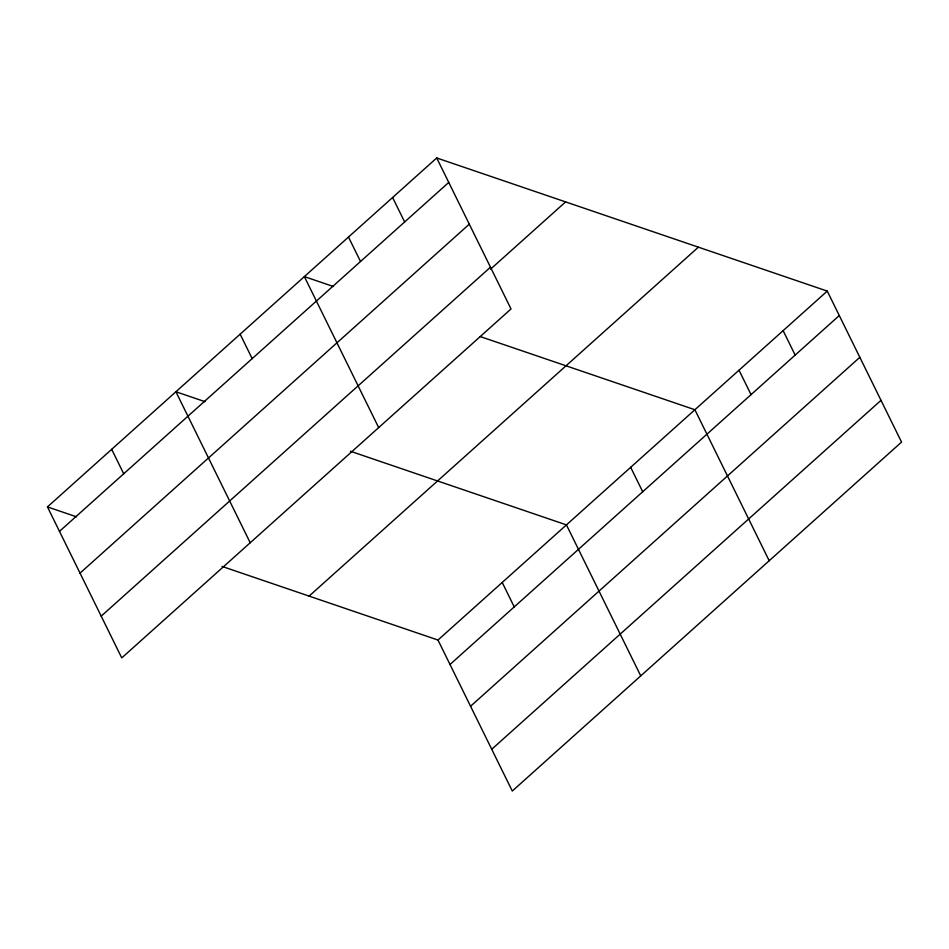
<?xml version="1.0" encoding="UTF-8"?>
<svg xmlns="http://www.w3.org/2000/svg" width="949" height="949" viewBox="0 0 949 949"><rect width="100%" height="100%" fill="white"/><g stroke="black" fill="none" stroke-linecap="round" stroke-linejoin="round"><path stroke-width="1.42" d="M436.718 157.961L511.025 308.959L121.745 657.906L47.45 506.908L436.718 157.961L827.255 291.094L901.55 442.092L512.282 791.039L437.975 640.041L221.971 566.399M59.479 531.357L448.758 182.422M80.036 573.125L469.304 224.178M101.199 616.15L490.479 267.203M490.597 269.125L565.592 201.9M309.101 596.102L698.381 247.167M437.975 640.041L827.255 291.094M450.004 664.49L839.284 315.543M470.562 706.246L859.83 357.31M491.724 749.271L881.004 400.336M333.467 286.527L304.368 276.61L378.675 427.608M480.265 336.575L694.893 409.731L769.2 560.729M205.008 401.676L175.909 391.759L250.216 542.757M350.43 451.249L566.434 524.892L640.741 675.89M47.45 506.908L76.549 516.825M783.127 330.643L795.167 355.092M739.01 370.193L751.05 394.642M630.67 467.311L642.698 491.76M392.601 197.511L404.642 221.959M348.485 237.06L360.525 261.509M502.211 582.461L514.239 606.909M240.144 334.178L252.173 358.639M111.685 449.328L123.714 473.788"/></g></svg>
